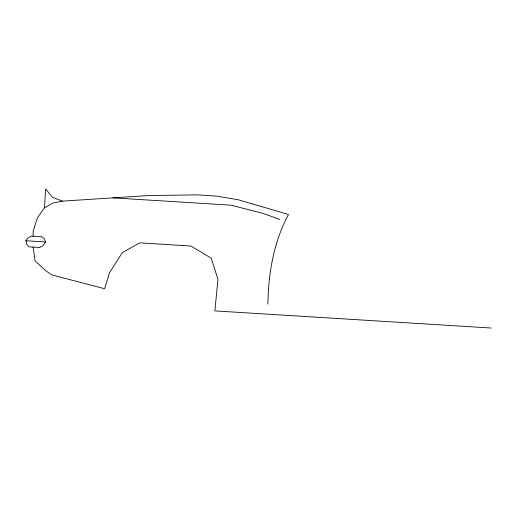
<?xml version="1.0" encoding="UTF-8"?>
<svg xmlns="http://www.w3.org/2000/svg" width="517" height="517" viewBox="0 0 517 517"><rect width="100%" height="100%" fill="white"/><g stroke="black" fill="none" stroke-linecap="round" stroke-linejoin="round"><path stroke-width="0.78" d="M33.049 236.217L33.25 230.86L37.502 217.663L44.468 207.795L53.083 203.019L62.408 201.132L148.993 195.536L196.718 194.87L216.377 196.085L238.163 199.743L288.505 214.503C273.732 241.807 268.336 273.286 267.884 304.08M44.468 207.795L45.645 188.963L52.366 197.184L62.408 201.132M45.509 241.995L43.189 245.614L39.647 247.488L29.165 246.835L26.806 244.599L25.85 240.773L28.086 237.891L31.214 236.101L41.696 236.754L44.468 238.906L45.509 241.995L25.85 240.773M113.023 197.862L230.963 205.178L263.315 213.45L279.652 219.454M491.15 328.036L214.885 310.891L217.948 279.38L211.201 258.145L190.889 246.027L139.719 242.854L122.367 252.632L109.565 272.659L104.596 288.725L51.493 274.824L46.129 270.998L35.078 260.885L33.094 247.081"/></g></svg>
